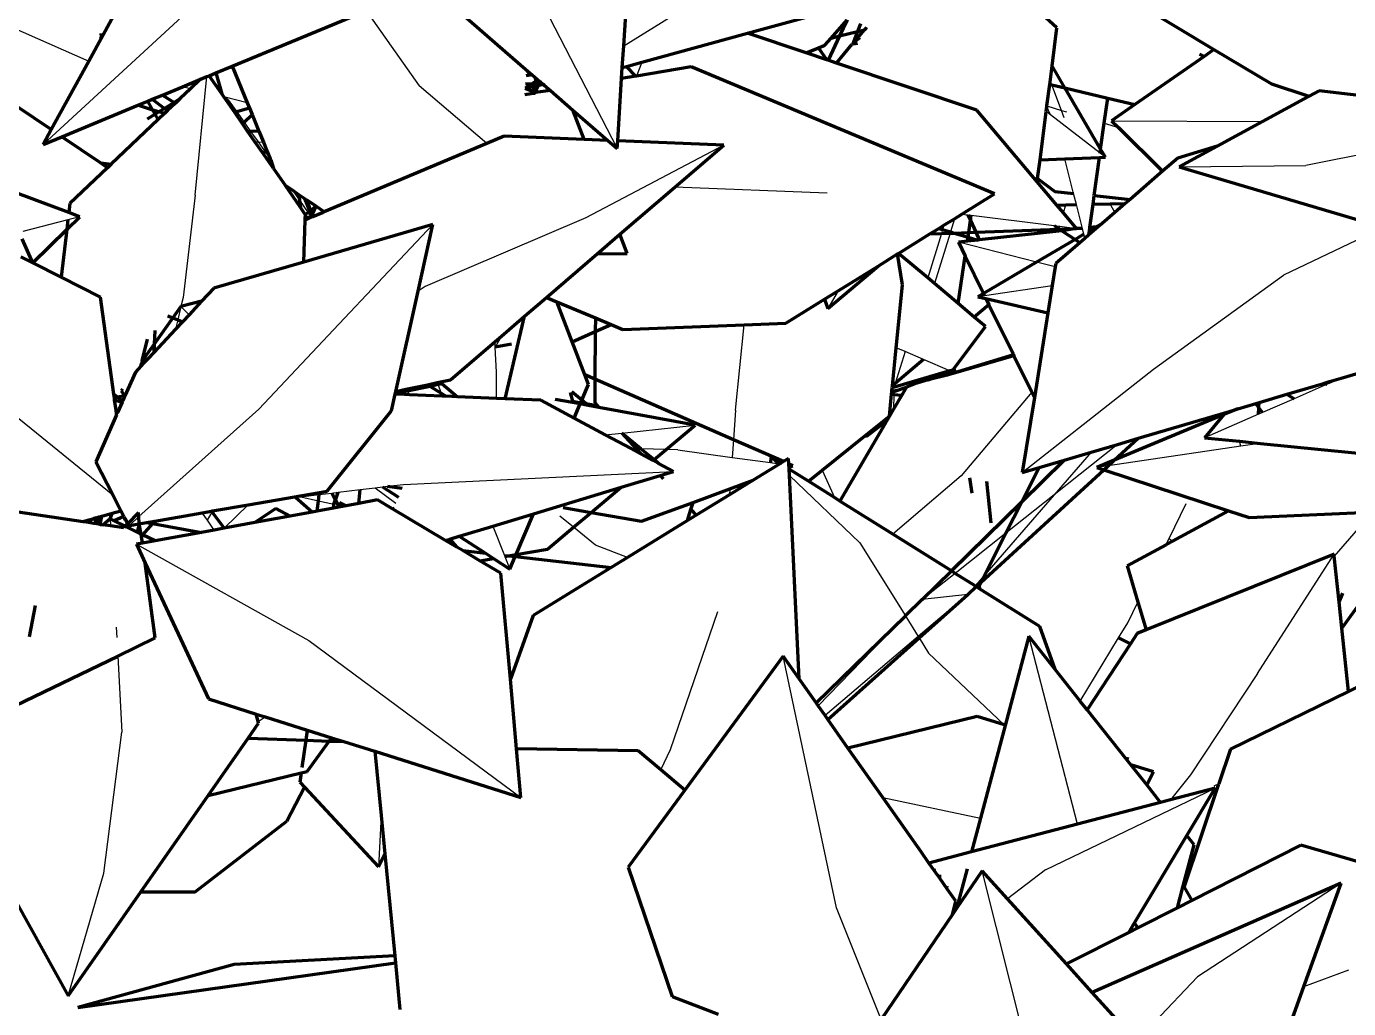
# Model space of a CAD drawing. Header units: millimetres. Extents: x 4307 to 31003, y 2809 to 20009.
# Drawn here: x 7390.6 to 7468.9, y 8076.5 to 8134.5 of the extents above; entities that cross this region are included whole.
import ezdxf

# ---------------------------------------------------------------- set-up
doc = ezdxf.new("R2010")
doc.units = ezdxf.units.MM
doc.layers.add('ProfileEdges', color=7, linetype='Continuous')

msp = doc.modelspace()

# ---------------------------------------------------------------- linework, layer by layer
for p, q in [((7425.97, 8133.391), (7437.65, 8140.631)), ((7419.992, 8138.141), (7425.586, 8127.311)), ((7401.812, 8136.934), (7391.618, 8127.552)), ((7409.497, 8137.221), (7413.869, 8131.014)), ((7388.805, 8134.911), (7394.319, 8132.479)), ((7394.974, 8133.841), (7395.114, 8134.032)), ((7439.537, 8133.509), (7439.983, 8133.844)), ((7427.051, 8132.418), (7426.73, 8131.601)), ((7400.618, 8124.55), (7401.313, 8131.564)), ((7420.711, 8131.253), (7420.691, 8131.557)), ((7400.346, 8130.849), (7399.869, 8130.967)), ((7417.878, 8127.618), (7413.869, 8131.014)), ((7420.722, 8131.103), (7420.711, 8131.253)), ((7420.748, 8130.705), (7420.728, 8131.008)), ((7420.959, 8131.083), (7421.05, 8131.246)), ((7451.873, 8129.571), (7451.299, 8131.079)), ((7403.702, 8130.021), (7402.321, 8130.362)), ((7402.567, 8130.201), (7402.321, 8130.362)), ((7402.567, 8130.201), (7403.082, 8129.474)), ((7451.215, 8129.308), (7451.007, 8129.783)), ((7451.013, 8129.829), (7451.873, 8129.571)), ((7403.082, 8129.474), (7403.512, 8128.868)), ((7451.215, 8129.308), (7450.97, 8129.498)), ((7454.157, 8127.034), (7451.215, 8129.308)), ((7452.039, 8129.134), (7451.873, 8129.571)), ((7451.873, 8129.571), (7452.176, 8129.48)), ((7403.512, 8128.868), (7403.9, 8128.319)), ((7403.9, 8128.319), (7404.337, 8127.703)), ((7454.402, 8128.813), (7455.238, 8128.562)), ((7454.839, 8128.958), (7463.764, 8128.911)), ((7479.596, 8128.967), (7466.323, 8126.302)), ((7404.155, 8127.713), (7404.337, 8127.703)), ((7404.337, 8127.703), (7404.66, 8127.684)), ((7404.337, 8127.703), (7404.755, 8127.113)), ((7431.888, 8127.505), (7423.738, 8123.217)), ((7404.755, 8127.113), (7405.058, 8126.712)), ((7452.585, 8124.661), (7452.071, 8126.703)), ((7454.468, 8126.794), (7454.157, 8127.034)), ((7458.832, 8126.237), (7466.323, 8126.302)), ((7400.618, 8124.55), (7399.905, 8118.507)), ((7406.347, 8124.865), (7406.78, 8124.254)), ((7438.011, 8124.668), (7428.99, 8125.02)), ((7452.752, 8123.998), (7452.585, 8124.661)), ((7406.78, 8124.254), (7407.306, 8123.512)), ((7452.001, 8123.502), (7452.137, 8123.983)), ((7453.107, 8122.587), (7452.752, 8123.998)), ((7455.034, 8123.535), (7454.744, 8124.044)), ((7393.088, 8123.101), (7390.419, 8122.417)), ((7393.786, 8123.28), (7393.088, 8123.101)), ((7407.306, 8123.512), (7407.482, 8123.263)), ((7408.799, 8116.597), (7414.675, 8122.819)), ((7423.738, 8123.217), (7414.231, 8119.153)), ((7444.921, 8122.778), (7444.842, 8122.521)), ((7445.545, 8123.164), (7445.302, 8122.384)), ((7445.986, 8123.438), (7446.336, 8123.394)), ((7446.336, 8123.394), (7446.535, 8123.369)), ((7446.535, 8123.369), (7451.445, 8122.756)), ((7451.445, 8122.756), (7451.779, 8122.714)), ((7444.77, 8122.289), (7443.961, 8119.662)), ((7445.278, 8122.308), (7444.352, 8119.334)), ((7444.842, 8122.521), (7444.77, 8122.289)), ((7445.302, 8122.384), (7445.278, 8122.308)), ((7451.698, 8122.43), (7451.733, 8122.551)), ((7451.733, 8122.551), (7451.779, 8122.714)), ((7451.779, 8122.714), (7452.77, 8122.59)), ((7453.194, 8122.242), (7453.107, 8122.587)), ((7453.255, 8121.998), (7453.194, 8122.242)), ((7470.934, 8122.646), (7465.008, 8119.83)), ((7450.403, 8120.6), (7445.776, 8121.769)), ((7451.508, 8120.321), (7450.403, 8120.6)), ((7457.325, 8114.261), (7465.008, 8119.83)), ((7414.231, 8119.153), (7413.804, 8118.881)), ((7438.658, 8118.897), (7438.045, 8117.859)), ((7447.321, 8118.615), (7451.331, 8119.218)), ((7399.905, 8118.507), (7399.773, 8117.973)), ((7446.927, 8118.555), (7447.321, 8118.615)), ((7399.773, 8117.973), (7399.585, 8117.179)), ((7400.255, 8117.49), (7399.773, 8117.973)), ((7399.585, 8117.179), (7399.452, 8116.631)), ((7408.799, 8116.597), (7404.385, 8111.895)), ((7432.594, 8111.836), (7433.107, 8116.891)), ((7418.375, 8115.575), (7418.368, 8115.909)), ((7418.733, 8116.222), (7418.375, 8115.575)), ((7418.454, 8114.097), (7418.375, 8115.575)), ((7442.62, 8115.313), (7442.039, 8113.427)), ((7442.62, 8115.313), (7442.096, 8115.54)), ((7443.718, 8114.837), (7442.62, 8115.313)), ((7449.006, 8115.175), (7445.456, 8114.088)), ((7397.586, 8114.636), (7397.448, 8114.605)), ((7445.259, 8114.169), (7443.718, 8114.837)), ((7445.376, 8114.118), (7445.259, 8114.169)), ((7449.554, 8108.155), (7457.325, 8114.261)), ((7387.255, 8113.726), (7395.743, 8106.844)), ((7414.984, 8113.354), (7414.938, 8113.474)), ((7418.446, 8112.544), (7418.454, 8114.097)), ((7445.257, 8114.028), (7443.988, 8113.639)), ((7443.988, 8113.639), (7443.992, 8113.584)), ((7445.456, 8114.088), (7445.257, 8114.028)), ((7467.593, 8113.373), (7465.631, 8112.52)), ((7467.8, 8113.463), (7467.593, 8113.373)), ((7468.423, 8113.734), (7467.8, 8113.463)), ((7413.077, 8113.08), (7413.156, 8112.962)), ((7413.156, 8112.962), (7413.293, 8112.758)), ((7415.181, 8112.833), (7414.984, 8113.354)), ((7415.24, 8112.677), (7415.181, 8112.833)), ((7441.958, 8113.018), (7441.841, 8112.982)), ((7441.952, 8112.774), (7441.932, 8111.895)), ((7441.956, 8112.947), (7441.952, 8112.774)), ((7441.958, 8113.018), (7441.956, 8112.947)), ((7442.699, 8113.207), (7441.958, 8113.018)), ((7450.112, 8112.917), (7445.938, 8107.955)), ((7404.385, 8111.895), (7397.288, 8105.566)), ((7432.594, 8111.836), (7432.466, 8110.093)), ((7465.631, 8112.52), (7463.763, 8111.707)), ((7463.537, 8111.609), (7460.336, 8110.217)), ((7463.763, 8111.707), (7463.537, 8111.609)), ((7424.877, 8110.39), (7425.851, 8110.494)), ((7425.851, 8110.494), (7430.19, 8110.955)), ((7426.706, 8109.563), (7426.407, 8109.571)), ((7426.993, 8109.555), (7426.706, 8109.563)), ((7428.475, 8109.516), (7426.993, 8109.555)), ((7429.176, 8109.497), (7428.475, 8109.516)), ((7429.176, 8109.497), (7432.389, 8109.056)), ((7432.466, 8110.093), (7432.389, 8109.056)), ((7455.184, 8109.819), (7451.444, 8106.848)), ((7462.488, 8109.712), (7454.636, 8108.554)), ((7462.488, 8109.712), (7462.399, 8110.009)), ((7463.452, 8109.854), (7462.488, 8109.712)), ((7463.65, 8109.883), (7463.452, 8109.854)), ((7432.389, 8109.056), (7434.652, 8108.745)), ((7434.652, 8108.745), (7435.04, 8108.691)), ((7435.04, 8108.691), (7434.669, 8109.046)), ((7435.04, 8108.691), (7435.201, 8108.669)), ((7453.619, 8109.357), (7451.444, 8106.848)), ((7412.945, 8107.457), (7428.917, 8108.225)), ((7435.75, 8108.594), (7435.971, 8108.563)), ((7439.951, 8104.002), (7435.779, 8107.985)), ((7437.716, 8108.305), (7438.446, 8106.675)), ((7445.938, 8107.955), (7441.896, 8104.509)), ((7454.636, 8108.554), (7453.971, 8108.456)), ((7409.079, 8106.988), (7410.381, 8107.146)), ((7410.381, 8107.146), (7411.262, 8107.253)), ((7411.262, 8107.253), (7411.703, 8107.307)), ((7411.262, 8107.253), (7412.494, 8106.35)), ((7411.703, 8107.307), (7411.998, 8107.343)), ((7411.998, 8107.343), (7412.945, 8107.457)), ((7432.252, 8107.196), (7432.226, 8106.839)), ((7405.47, 8106.55), (7406.561, 8106.683)), ((7406.561, 8106.683), (7406.876, 8106.721)), ((7406.876, 8106.721), (7407.952, 8106.851)), ((7406.876, 8106.721), (7407.911, 8106.485)), ((7407.911, 8106.485), (7408.822, 8106.278)), ((7407.952, 8106.851), (7408.704, 8106.943)), ((7408.704, 8106.943), (7409.079, 8106.988)), ((7409.207, 8106.13), (7409.16, 8106.393)), ((7451.444, 8106.848), (7447.339, 8102.114)), ((7451.444, 8106.848), (7448.589, 8104.581)), ((7458.243, 8104.267), (7459.253, 8106.333)), ((7395.044, 8105.566), (7394.828, 8105.351)), ((7397.288, 8105.566), (7396.736, 8105.029)), ((7401.337, 8105.34), (7401.032, 8105.777)), ((7401.337, 8105.34), (7401.613, 8105.819)), ((7401.613, 8105.819), (7401.65, 8105.885)), ((7402.331, 8104.867), (7403.747, 8106.25)), ((7412.251, 8106.038), (7412.397, 8106.111)), ((7422.999, 8104.922), (7422.19, 8105.583)), ((7394.708, 8105.371), (7394.625, 8105.148)), ((7394.782, 8105.305), (7394.625, 8105.148)), ((7394.75, 8105.484), (7394.708, 8105.371)), ((7395.592, 8105.415), (7395.615, 8105.001)), ((7396.373, 8105.446), (7396.452, 8105.456)), ((7401.743, 8104.759), (7401.337, 8105.34)), ((7418.235, 8104.994), (7418.922, 8103.26)), ((7424.293, 8103.864), (7422.999, 8104.922)), ((7469.428, 8104.857), (7468.014, 8103.217)), ((7439.951, 8104.002), (7442.639, 8099.677)), ((7448.589, 8104.581), (7445.584, 8102.194)), ((7458.058, 8103.89), (7458.115, 8104.006)), ((7458.115, 8104.006), (7458.243, 8104.267)), ((7458.243, 8104.267), (7458.443, 8104.099)), ((7397.137, 8103.914), (7407.345, 8098.237)), ((7418.922, 8103.26), (7418.945, 8103.201)), ((7418.945, 8103.201), (7419.241, 8102.454)), ((7426.2, 8103.131), (7424.293, 8103.864)), ((7463.471, 8096.284), (7468.001, 8103.335)), ((7445.584, 8102.194), (7443.635, 8100.646)), ((7447.339, 8102.114), (7446.765, 8101.453)), ((7446.331, 8100.952), (7443.395, 8098.46)), ((7446.331, 8100.952), (7443.635, 8100.646)), ((7446.765, 8101.453), (7446.331, 8100.952)), ((7455.801, 8099.274), (7456.398, 8100.496)), ((7428.734, 8091.782), (7431.54, 8099.936)), ((7442.639, 8099.677), (7437.474, 8094.369)), ((7442.656, 8099.649), (7443.395, 8098.46)), ((7395.941, 8099.007), (7395.974, 8098.402)), ((7455.254, 8098.377), (7455.801, 8099.274)), ((7407.345, 8098.237), (7419.892, 8088.953)), ((7443.395, 8098.46), (7437.886, 8093.784)), ((7443.395, 8098.46), (7443.444, 8098.381)), ((7443.444, 8098.381), (7444.001, 8097.485)), ((7452.824, 8087.368), (7449.941, 8098.481)), ((7452.98, 8094.65), (7455.254, 8098.377)), ((7396.034, 8097.309), (7396.279, 8092.806)), ((7438.571, 8082.423), (7435.412, 8097.295)), ((7448.472, 8093.233), (7444.001, 8097.485)), ((7463.471, 8096.284), (7459.512, 8090.29)), ((7404.346, 8093.445), (7404.75, 8093.719)), ((7395.219, 8084.48), (7396.279, 8092.806)), ((7428.166, 8090.575), (7428.734, 8091.782)), ((7459.512, 8090.29), (7458.327, 8088.81)), ((7450.932, 8084.674), (7460.967, 8089.502)), ((7461.183, 8089.754), (7460.89, 8089.607)), ((7441.3, 8088.941), (7447.085, 8087.733)), ((7411.612, 8087.876), (7411.467, 8084.846)), ((7393.095, 8077.212), (7395.219, 8084.48)), ((7450.018, 8073.352), (7447.174, 8084.607)), ((7450.932, 8084.674), (7448.677, 8082.948)), ((7444.538, 8084.347), (7444.64, 8084.396)), ((7445.133, 8083.504), (7445.169, 8083.712)), ((7468.425, 8083.89), (7459.926, 8078.337)), ((7441.2, 8075.83), (7438.571, 8082.423)), ((7457.371, 8075.666), (7459.926, 8078.337)), ((7466.216, 8077.768), (7468.867, 8078.758))]:
    msp.add_line(p, q)
at = {"layer": 'ProfileEdges', "lineweight": 211}
for p, q in [((7425.97, 8133.391), (7426.419, 8140.483)), ((7451.607, 8134.455), (7448.205, 8137.543)), ((7414.651, 8136.795), (7420.325, 8131.875)), ((7395.174, 8134.04), (7395.929, 8135.417)), ((7433.299, 8134.128), (7439.145, 8135.727)), ((7456.719, 8135.673), (7460.896, 8133.171)), ((7402.814, 8132.186), (7409.857, 8135.1)), ((7438.237, 8133.841), (7439.195, 8134.92)), ((7439.195, 8134.92), (7438.744, 8133.969)), ((7439.989, 8134.684), (7439.799, 8134.236)), ((7440.313, 8134.425), (7440.353, 8134.495)), ((7395.174, 8134.04), (7394.319, 8132.479)), ((7395.114, 8134.032), (7394.966, 8134.011)), ((7395.174, 8134.04), (7395.114, 8134.032)), ((7427.051, 8132.418), (7433.299, 8134.128)), ((7436.762, 8132.965), (7433.299, 8134.128)), ((7437.874, 8133.421), (7438.237, 8133.841)), ((7438.744, 8133.969), (7438.06, 8132.53)), ((7438.237, 8133.841), (7438.744, 8133.969)), ((7438.744, 8133.969), (7439.799, 8134.236)), ((7439.537, 8133.509), (7440.211, 8134.34)), ((7439.799, 8134.236), (7439.537, 8133.509)), ((7439.799, 8134.236), (7440.211, 8134.34)), ((7440.211, 8134.34), (7440.313, 8134.425)), ((7451.318, 8132.201), (7451.607, 8134.455)), ((7425.889, 8132.1), (7425.97, 8133.391)), ((7436.762, 8132.965), (7437.487, 8133.262)), ((7437.986, 8132.555), (7436.762, 8132.965)), ((7437.487, 8133.262), (7437.874, 8133.421)), ((7437.986, 8132.555), (7437.487, 8133.262)), ((7438.564, 8132.361), (7439.467, 8133.457)), ((7439.467, 8133.457), (7439.499, 8133.465)), ((7439.537, 8133.509), (7439.499, 8133.465)), ((7439.537, 8133.509), (7439.812, 8133.541)), ((7460.896, 8133.171), (7460.308, 8132.762)), ((7460.896, 8133.171), (7464.295, 8131.136)), ((7394.319, 8132.479), (7392.099, 8128.429)), ((7401.835, 8131.78), (7402.814, 8132.186)), ((7402.814, 8132.186), (7403.702, 8130.021)), ((7425.889, 8132.1), (7426.134, 8132.167)), ((7426.134, 8132.167), (7427.051, 8132.418)), ((7426.68, 8131.593), (7426.134, 8132.167)), ((7429.957, 8132.148), (7426.73, 8131.601)), ((7447.904, 8124.626), (7429.957, 8132.148)), ((7438.06, 8132.53), (7437.986, 8132.555)), ((7438.564, 8132.361), (7438.06, 8132.53)), ((7446.872, 8129.573), (7438.564, 8132.361)), ((7451.177, 8131.108), (7451.318, 8132.201)), ((7452.08, 8130.892), (7451.318, 8132.201)), ((7460.308, 8132.762), (7456.203, 8129.907)), ((7460.308, 8132.762), (7460.043, 8132.901)), ((7399.869, 8130.967), (7400.935, 8131.408)), ((7400.935, 8131.408), (7400.346, 8130.849)), ((7400.935, 8131.408), (7401.313, 8131.564)), ((7401.313, 8131.564), (7401.45, 8131.621)), ((7401.45, 8131.621), (7401.835, 8131.78)), ((7402.199, 8130.539), (7401.45, 8131.621)), ((7401.835, 8131.78), (7402.199, 8130.539)), ((7420.558, 8131.672), (7420.21, 8131.617)), ((7420.325, 8131.875), (7420.224, 8131.788)), ((7420.325, 8131.875), (7420.558, 8131.672)), ((7420.558, 8131.672), (7420.691, 8131.557)), ((7420.691, 8131.557), (7420.899, 8131.376)), ((7420.899, 8131.376), (7420.711, 8131.253)), ((7420.899, 8131.376), (7420.722, 8131.103)), ((7420.899, 8131.376), (7421.013, 8131.277)), ((7425.615, 8127.768), (7425.848, 8131.452)), ((7425.848, 8131.452), (7425.889, 8132.1)), ((7426.68, 8131.593), (7425.848, 8131.452)), ((7426.73, 8131.601), (7426.68, 8131.593)), ((7398.677, 8130.473), (7399.869, 8130.967)), ((7400.346, 8130.849), (7399.727, 8130.262)), ((7420.508, 8131.12), (7420.148, 8130.885)), ((7420.148, 8130.885), (7420.728, 8131.008)), ((7420.148, 8130.885), (7420.579, 8130.703)), ((7420.508, 8131.12), (7420.17, 8131.148)), ((7420.579, 8130.703), (7420.504, 8130.545)), ((7420.675, 8130.574), (7420.504, 8130.545)), ((7420.711, 8131.253), (7420.508, 8131.12)), ((7420.722, 8131.103), (7420.508, 8131.12)), ((7420.728, 8131.008), (7420.579, 8130.703)), ((7420.579, 8130.703), (7420.753, 8130.63)), ((7420.675, 8130.574), (7420.753, 8130.63)), ((7420.728, 8131.008), (7420.722, 8131.103)), ((7420.959, 8131.083), (7420.722, 8131.103)), ((7420.728, 8131.008), (7420.959, 8131.083)), ((7420.748, 8130.705), (7420.959, 8131.083)), ((7420.753, 8130.63), (7420.748, 8130.705)), ((7421.636, 8130.737), (7420.753, 8130.63)), ((7420.959, 8131.083), (7421.013, 8131.277)), ((7420.959, 8131.083), (7421.049, 8131.076)), ((7421.013, 8131.277), (7421.05, 8131.246)), ((7421.049, 8131.076), (7421.207, 8131.109)), ((7421.266, 8131.058), (7421.049, 8131.076)), ((7421.05, 8131.246), (7421.207, 8131.109)), ((7421.207, 8131.109), (7421.266, 8131.058)), ((7421.266, 8131.058), (7421.636, 8130.737)), ((7421.636, 8130.737), (7422.966, 8129.583)), ((7451.013, 8129.829), (7451.177, 8131.108)), ((7451.177, 8131.108), (7451.299, 8131.079)), ((7451.299, 8131.079), (7452.08, 8130.892)), ((7454.19, 8127.271), (7452.08, 8130.892)), ((7452.08, 8130.892), (7454.605, 8130.289)), ((7464.295, 8131.136), (7466.451, 8130.429)), ((7467.122, 8130.731), (7466.522, 8130.406)), ((7478.56, 8129.366), (7467.122, 8130.731)), ((7392.099, 8128.429), (7390.054, 8129.812)), ((7392.722, 8128.009), (7397.215, 8129.868)), ((7397.215, 8129.868), (7397.816, 8130.117)), ((7398.114, 8129.588), (7397.215, 8129.868)), ((7397.816, 8130.117), (7398.072, 8130.223)), ((7398.114, 8129.588), (7397.816, 8130.117)), ((7398.072, 8130.223), (7398.677, 8130.473)), ((7398.072, 8130.223), (7398.803, 8129.685)), ((7398.677, 8130.473), (7399.374, 8130.042)), ((7399.374, 8130.042), (7398.803, 8129.685)), ((7399.447, 8129.996), (7398.981, 8129.554)), ((7399.727, 8130.262), (7399.374, 8130.042)), ((7399.374, 8130.042), (7399.447, 8129.996)), ((7399.727, 8130.262), (7399.447, 8129.996)), ((7402.321, 8130.362), (7402.199, 8130.539)), ((7402.961, 8129.438), (7402.321, 8130.362)), ((7403.702, 8130.021), (7403.836, 8129.693)), ((7420.504, 8130.545), (7420.114, 8130.479)), ((7450.97, 8129.498), (7451.007, 8129.783)), ((7451.007, 8129.783), (7451.013, 8129.829)), ((7454.402, 8128.813), (7454.605, 8130.289)), ((7454.605, 8130.289), (7456.203, 8129.907)), ((7456.203, 8129.907), (7454.839, 8128.958)), ((7466.451, 8130.368), (7463.764, 8128.911)), ((7466.451, 8130.429), (7466.451, 8130.368)), ((7466.451, 8130.429), (7466.522, 8130.406)), ((7466.522, 8130.406), (7466.451, 8130.368)), ((7398.429, 8129.031), (7395.652, 8126.397)), ((7398.253, 8129.342), (7397.784, 8129.05)), ((7398.253, 8129.342), (7398.114, 8129.588)), ((7398.469, 8129.477), (7398.114, 8129.588)), ((7398.469, 8129.477), (7398.253, 8129.342)), ((7398.429, 8129.031), (7398.253, 8129.342)), ((7398.793, 8129.376), (7398.429, 8129.031)), ((7398.803, 8129.685), (7398.469, 8129.477)), ((7398.793, 8129.376), (7398.469, 8129.477)), ((7398.981, 8129.554), (7398.793, 8129.376)), ((7398.803, 8129.685), (7398.981, 8129.554)), ((7403.082, 8129.474), (7402.961, 8129.438)), ((7403.419, 8128.777), (7402.961, 8129.438)), ((7403.836, 8129.693), (7403.082, 8129.474)), ((7403.512, 8128.868), (7403.984, 8129.331)), ((7403.836, 8129.693), (7403.984, 8129.331)), ((7403.984, 8129.331), (7404.389, 8128.344)), ((7423.623, 8127.852), (7422.966, 8129.583)), ((7422.966, 8129.583), (7425.031, 8127.793)), ((7450.437, 8125.353), (7446.872, 8129.573)), ((7450.604, 8126.647), (7450.97, 8129.498)), ((7392.099, 8128.429), (7391.618, 8127.552)), ((7403.419, 8128.777), (7403.512, 8128.868)), ((7403.742, 8128.31), (7403.419, 8128.777)), ((7403.9, 8128.319), (7403.742, 8128.31)), ((7404.155, 8127.713), (7403.742, 8128.31)), ((7404.389, 8128.344), (7403.9, 8128.319)), ((7404.389, 8128.344), (7404.66, 8127.684)), ((7454.19, 8127.271), (7454.402, 8128.813)), ((7454.839, 8128.958), (7455.238, 8128.562)), ((7455.238, 8128.562), (7457.852, 8125.968)), ((7463.764, 8128.911), (7461.086, 8127.459)), ((7391.618, 8127.552), (7392.722, 8128.009)), ((7395.015, 8126.458), (7392.722, 8128.009)), ((7404.587, 8127.089), (7404.155, 8127.713)), ((7404.66, 8127.684), (7404.886, 8127.132)), ((7417.878, 8127.618), (7408.258, 8123.566)), ((7418.903, 8128.05), (7417.878, 8127.618)), ((7423.623, 8127.852), (7418.903, 8128.05)), ((7425.031, 8127.793), (7423.623, 8127.852)), ((7425.031, 8127.793), (7425.586, 8127.311)), ((7425.586, 8127.311), (7425.615, 8127.768)), ((7431.888, 8127.505), (7425.615, 8127.768)), ((7428.99, 8125.02), (7431.888, 8127.505)), ((7461.086, 8127.459), (7458.747, 8126.741)), ((7461.086, 8127.459), (7458.832, 8126.237)), ((7404.587, 8127.089), (7404.755, 8127.113)), ((7404.954, 8126.559), (7404.587, 8127.089)), ((7404.755, 8127.113), (7404.886, 8127.132)), ((7404.886, 8127.132), (7405.058, 8126.712)), ((7404.954, 8126.559), (7405.058, 8126.712)), ((7405.058, 8126.712), (7405.084, 8126.647)), ((7450.604, 8126.647), (7452.071, 8126.703)), ((7452.071, 8126.703), (7454.122, 8126.781)), ((7453.812, 8124.532), (7454.122, 8126.781)), ((7454.122, 8126.781), (7454.468, 8126.794)), ((7454.157, 8127.034), (7454.19, 8127.271)), ((7454.468, 8126.794), (7454.19, 8127.271)), ((7458.747, 8126.741), (7457.852, 8125.968)), ((7395.424, 8126.181), (7393.2, 8124.071)), ((7395.015, 8126.458), (7395.652, 8126.397)), ((7395.424, 8126.181), (7395.015, 8126.458)), ((7395.652, 8126.397), (7395.424, 8126.181)), ((7405.256, 8126.124), (7404.954, 8126.559)), ((7405.084, 8126.647), (7405.256, 8126.124)), ((7405.256, 8126.124), (7405.292, 8126.141)), ((7405.256, 8126.124), (7405.932, 8125.147)), ((7450.461, 8125.54), (7450.604, 8126.647)), ((7457.852, 8125.968), (7455.93, 8124.308)), ((7458.832, 8126.237), (7470.934, 8122.646)), ((7405.932, 8125.147), (7406.347, 8124.865)), ((7406.841, 8123.834), (7405.932, 8125.147)), ((7450.437, 8125.353), (7450.461, 8125.54)), ((7451.604, 8123.971), (7450.437, 8125.353)), ((7450.461, 8125.54), (7451.471, 8124.778)), ((7393.136, 8123.522), (7388.932, 8125.082)), ((7406.347, 8124.865), (7406.729, 8124.605)), ((7406.729, 8124.605), (7406.78, 8124.254)), ((7406.729, 8124.605), (7407.083, 8124.364)), ((7407.083, 8124.364), (7407.394, 8123.585)), ((7407.083, 8124.364), (7407.216, 8124.274)), ((7425.751, 8122.241), (7428.99, 8125.02)), ((7445.986, 8123.438), (7447.904, 8124.626)), ((7451.471, 8124.778), (7452.585, 8124.661)), ((7453.742, 8124.021), (7453.812, 8124.532)), ((7453.812, 8124.532), (7455.93, 8124.308)), ((7455.93, 8124.308), (7455.649, 8124.066)), ((7393.2, 8124.071), (7393.136, 8123.522)), ((7406.78, 8124.254), (7406.841, 8123.834)), ((7407.128, 8123.42), (7406.841, 8123.834)), ((7407.453, 8123.634), (7407.216, 8124.274)), ((7407.216, 8124.274), (7407.77, 8123.897)), ((7407.394, 8123.585), (7407.306, 8123.512)), ((7407.453, 8123.634), (7407.394, 8123.585)), ((7407.394, 8123.585), (7407.504, 8123.311)), ((7407.77, 8123.897), (7407.453, 8123.634)), ((7407.542, 8123.394), (7407.453, 8123.634)), ((7407.542, 8123.394), (7407.77, 8123.897)), ((7407.77, 8123.897), (7408.164, 8123.63)), ((7408.164, 8123.63), (7408.141, 8123.516)), ((7408.258, 8123.566), (7408.141, 8123.516)), ((7408.164, 8123.63), (7408.258, 8123.566)), ((7451.604, 8123.971), (7452.137, 8123.983)), ((7452.001, 8123.502), (7451.604, 8123.971)), ((7452.137, 8123.983), (7452.752, 8123.998)), ((7453.552, 8122.637), (7453.742, 8124.021)), ((7453.742, 8124.021), (7454.744, 8124.044)), ((7455.034, 8123.535), (7454.271, 8122.876)), ((7454.744, 8124.044), (7455.649, 8124.066)), ((7455.649, 8124.066), (7455.034, 8123.535)), ((7393.021, 8122.526), (7393.786, 8123.28)), ((7393.088, 8123.101), (7393.021, 8122.526)), ((7393.786, 8123.28), (7393.136, 8123.522)), ((7407.05, 8120.602), (7407.119, 8123.086)), ((7414.675, 8122.819), (7407.05, 8120.602)), ((7407.119, 8123.086), (7407.124, 8123.274)), ((7407.482, 8123.263), (7407.119, 8123.086)), ((7407.128, 8123.42), (7407.124, 8123.274)), ((7407.124, 8123.274), (7407.482, 8123.263)), ((7407.306, 8123.512), (7407.128, 8123.42)), ((7407.482, 8123.263), (7407.504, 8123.311)), ((7407.525, 8123.257), (7407.482, 8123.263)), ((7407.504, 8123.311), (7407.542, 8123.394)), ((7407.504, 8123.311), (7407.525, 8123.257)), ((7407.583, 8123.282), (7407.525, 8123.257)), ((7407.583, 8123.282), (7407.542, 8123.394)), ((7408.141, 8123.516), (7407.583, 8123.282)), ((7413.804, 8118.881), (7414.675, 8122.819)), ((7444.616, 8122.589), (7444.921, 8122.778)), ((7444.921, 8122.778), (7445.545, 8123.164)), ((7445.545, 8123.164), (7445.986, 8123.438)), ((7446.336, 8123.394), (7446.489, 8123.055)), ((7446.385, 8122.35), (7446.489, 8123.055)), ((7446.489, 8123.055), (7446.535, 8123.369)), ((7446.489, 8123.055), (7446.8, 8122.365)), ((7451.445, 8122.756), (7451.733, 8122.551)), ((7452.77, 8122.59), (7452.001, 8123.502)), ((7454.271, 8122.876), (7453.938, 8122.68)), ((7454.271, 8122.876), (7454.06, 8122.694)), ((7391.02, 8120.552), (7390.384, 8121.966)), ((7391.02, 8120.552), (7393.021, 8122.526)), ((7393.021, 8122.526), (7392.693, 8119.701)), ((7424.398, 8121.081), (7425.751, 8122.241)), ((7426.179, 8121.112), (7425.751, 8122.241)), ((7442.231, 8121.111), (7444.091, 8122.263)), ((7444.091, 8122.263), (7444.616, 8122.589)), ((7444.091, 8122.263), (7444.77, 8122.289)), ((7444.616, 8122.589), (7444.842, 8122.521)), ((7444.77, 8122.289), (7445.278, 8122.308)), ((7444.842, 8122.521), (7445.302, 8122.384)), ((7445.278, 8122.308), (7445.526, 8122.317)), ((7445.302, 8122.384), (7445.526, 8122.317)), ((7445.526, 8122.317), (7446.385, 8122.35)), ((7445.526, 8122.317), (7446.345, 8122.073)), ((7446.309, 8121.828), (7446.345, 8122.073)), ((7446.345, 8122.073), (7446.385, 8122.35)), ((7446.345, 8122.073), (7446.933, 8121.898)), ((7446.385, 8122.35), (7446.8, 8122.365)), ((7446.8, 8122.365), (7451.733, 8122.551)), ((7446.8, 8122.365), (7447.008, 8121.906)), ((7451.698, 8122.43), (7447.008, 8121.906)), ((7451.901, 8122.453), (7451.698, 8122.43)), ((7451.733, 8122.551), (7452.77, 8122.59)), ((7451.733, 8122.551), (7451.901, 8122.453)), ((7452.77, 8122.59), (7451.901, 8122.453)), ((7451.901, 8122.453), (7452.676, 8121.937)), ((7453.194, 8122.242), (7452.676, 8121.937)), ((7453.107, 8122.587), (7452.77, 8122.59)), ((7453.255, 8121.998), (7452.963, 8121.747)), ((7453.492, 8122.203), (7453.255, 8121.998)), ((7454.06, 8122.694), (7453.492, 8122.203)), ((7453.492, 8122.203), (7453.524, 8122.436)), ((7453.938, 8122.68), (7453.524, 8122.436)), ((7453.524, 8122.436), (7453.552, 8122.637)), ((7453.938, 8122.68), (7453.552, 8122.637)), ((7454.06, 8122.694), (7453.938, 8122.68)), ((7446.309, 8121.828), (7445.776, 8121.769)), ((7445.776, 8121.769), (7446.179, 8120.946)), ((7446.933, 8121.898), (7446.309, 8121.828)), ((7447.008, 8121.906), (7446.933, 8121.898)), ((7452.676, 8121.937), (7450.403, 8120.6)), ((7452.963, 8121.747), (7451.54, 8120.517)), ((7452.676, 8121.937), (7452.963, 8121.747)), ((7391.02, 8120.552), (7390.304, 8120.917)), ((7391.02, 8120.552), (7392.693, 8119.701)), ((7407.05, 8120.602), (7401.713, 8119.05)), ((7421.4, 8118.51), (7424.398, 8121.081)), ((7424.398, 8121.081), (7426.179, 8121.112)), ((7441.023, 8120.363), (7442.18, 8121.079)), ((7442.18, 8121.079), (7442.231, 8121.111)), ((7442.465, 8119.257), (7442.18, 8121.079)), ((7443.961, 8119.662), (7442.231, 8121.111)), ((7445.769, 8118.147), (7446.179, 8120.946)), ((7446.179, 8120.946), (7447.256, 8118.749)), ((7450.403, 8120.6), (7447.256, 8118.749)), ((7451.54, 8120.517), (7451.508, 8120.321)), ((7395.013, 8118.521), (7392.693, 8119.701)), ((7438.045, 8117.859), (7441.023, 8120.363)), ((7438.658, 8118.897), (7441.023, 8120.363)), ((7444.352, 8119.334), (7443.961, 8119.662)), ((7451.508, 8120.321), (7451.331, 8119.218)), ((7401.713, 8119.05), (7400.994, 8118.28)), ((7412.493, 8112.956), (7413.804, 8118.881)), ((7437.858, 8118.402), (7438.658, 8118.897)), ((7442.096, 8115.54), (7442.465, 8119.257)), ((7445.769, 8118.147), (7444.352, 8119.334)), ((7451.331, 8119.218), (7451.071, 8117.6)), ((7395.802, 8112.8), (7395.013, 8118.521)), ((7400.994, 8118.28), (7399.773, 8117.973)), ((7400.994, 8118.28), (7400.255, 8117.49)), ((7420.102, 8117.396), (7421.4, 8118.51)), ((7421.4, 8118.51), (7422.022, 8118.25)), ((7422.922, 8115.888), (7422.022, 8118.25)), ((7422.022, 8118.25), (7424.297, 8117.297)), ((7435.569, 8116.983), (7437.858, 8118.402)), ((7437.858, 8118.402), (7438.045, 8117.859)), ((7446.716, 8117.353), (7445.769, 8118.147)), ((7447.583, 8118.081), (7446.716, 8117.353)), ((7447.256, 8118.749), (7446.927, 8118.555)), ((7446.927, 8118.555), (7447.404, 8118.445)), ((7447.256, 8118.749), (7447.321, 8118.615)), ((7447.404, 8118.445), (7451.071, 8117.6)), ((7447.404, 8118.445), (7447.583, 8118.081)), ((7447.583, 8118.081), (7449.006, 8115.175)), ((7399.295, 8117.296), (7398.196, 8115.739)), ((7398.978, 8117.423), (7399.295, 8117.296)), ((7399.773, 8117.973), (7399.295, 8117.296)), ((7399.295, 8117.296), (7399.585, 8117.179)), ((7400.255, 8117.49), (7399.861, 8117.068)), ((7418.733, 8116.222), (7420.102, 8117.396)), ((7418.953, 8112.523), (7420.102, 8117.396)), ((7424.297, 8117.297), (7424.291, 8116.489)), ((7424.297, 8117.297), (7425.235, 8116.904)), ((7447.384, 8116.794), (7446.716, 8117.353)), ((7451.071, 8117.6), (7450.268, 8112.599)), ((7399.452, 8116.631), (7398.174, 8115.264)), ((7398.234, 8116.552), (7398.196, 8115.739)), ((7399.861, 8117.068), (7399.452, 8116.631)), ((7399.585, 8117.179), (7399.861, 8117.068)), ((7422.922, 8115.888), (7424.291, 8116.489)), ((7424.291, 8116.489), (7424.268, 8113.67)), ((7424.291, 8116.489), (7425.235, 8116.904)), ((7425.235, 8116.904), (7425.91, 8116.622)), ((7425.91, 8116.622), (7433.107, 8116.891)), ((7433.107, 8116.891), (7435.569, 8116.983)), ((7445.45, 8114.216), (7447.384, 8116.794)), ((7397.487, 8114.766), (7397.806, 8116.052)), ((7398.196, 8115.739), (7397.487, 8114.766)), ((7398.196, 8115.739), (7398.174, 8115.264)), ((7415.722, 8113.64), (7418.368, 8115.909)), ((7418.368, 8115.909), (7418.733, 8116.222)), ((7419.329, 8115.74), (7418.375, 8115.575)), ((7423.668, 8113.931), (7422.922, 8115.888)), ((7398.174, 8115.264), (7397.82, 8114.885)), ((7441.872, 8113.286), (7442.096, 8115.54)), ((7449.06, 8115.064), (7445.468, 8114.015)), ((7449.006, 8115.175), (7449.06, 8115.064)), ((7449.06, 8115.064), (7450.112, 8112.917)), ((7397.408, 8114.445), (7397.078, 8114.091)), ((7397.586, 8114.636), (7397.408, 8114.445)), ((7397.408, 8114.445), (7397.448, 8114.605)), ((7397.487, 8114.766), (7397.448, 8114.605)), ((7397.487, 8114.766), (7397.82, 8114.885)), ((7397.82, 8114.885), (7397.586, 8114.636)), ((7445.259, 8114.169), (7441.859, 8113.159)), ((7443.718, 8114.837), (7442.039, 8113.427)), ((7443.988, 8113.639), (7445.259, 8114.169)), ((7445.45, 8114.216), (7445.259, 8114.169)), ((7445.376, 8114.118), (7445.45, 8114.216)), ((7445.605, 8114.272), (7445.45, 8114.216)), ((7468.423, 8113.734), (7470.491, 8114.345)), ((7397.078, 8114.091), (7396.463, 8112.693)), ((7414.361, 8113.352), (7414.938, 8113.474)), ((7414.938, 8113.474), (7415.137, 8113.516)), ((7415.231, 8113.407), (7414.984, 8113.354)), ((7415.137, 8113.516), (7415.722, 8113.64)), ((7415.137, 8113.516), (7415.231, 8113.407)), ((7415.231, 8113.407), (7416.133, 8112.64)), ((7418.454, 8114.097), (7418.41, 8114.087)), ((7423.49, 8112.435), (7423.885, 8113.362)), ((7424.268, 8113.67), (7423.668, 8113.931)), ((7423.885, 8113.362), (7423.668, 8113.931)), ((7424.268, 8113.67), (7424.257, 8112.278)), ((7432.466, 8110.093), (7424.268, 8113.67)), ((7442.039, 8113.427), (7441.872, 8113.286)), ((7443.19, 8113.395), (7442.699, 8113.207)), ((7443.988, 8113.639), (7443.19, 8113.395)), ((7445.099, 8113.907), (7443.988, 8113.639)), ((7445.099, 8113.907), (7445.257, 8114.028)), ((7445.468, 8114.015), (7445.099, 8113.907)), ((7445.257, 8114.028), (7445.376, 8114.118)), ((7445.468, 8114.015), (7445.456, 8114.088)), ((7465.214, 8112.785), (7467.372, 8113.423)), ((7467.372, 8113.423), (7467.738, 8113.531)), ((7467.372, 8113.423), (7467.593, 8113.373)), ((7467.738, 8113.531), (7468.423, 8113.734)), ((7467.8, 8113.463), (7467.738, 8113.531)), ((7395.802, 8112.8), (7396.05, 8112.606)), ((7395.835, 8112.561), (7395.802, 8112.8)), ((7396.05, 8112.606), (7395.835, 8112.561)), ((7396.463, 8112.693), (7396.05, 8112.606)), ((7396.05, 8112.606), (7396.329, 8112.389)), ((7396.324, 8113.089), (7396.248, 8112.982)), ((7396.248, 8112.982), (7396.463, 8112.693)), ((7396.463, 8112.693), (7396.329, 8112.389)), ((7412.239, 8111.808), (7412.457, 8112.792)), ((7412.457, 8112.792), (7412.493, 8112.956)), ((7412.707, 8112.782), (7412.457, 8112.792)), ((7412.493, 8112.956), (7413.077, 8113.08)), ((7412.8, 8112.886), (7412.707, 8112.782)), ((7413.293, 8112.758), (7412.707, 8112.782)), ((7413.156, 8112.962), (7412.8, 8112.886)), ((7413.077, 8113.08), (7414.361, 8113.352)), ((7414.516, 8113.254), (7413.156, 8112.962)), ((7415.24, 8112.677), (7413.293, 8112.758)), ((7414.516, 8113.254), (7414.361, 8113.352)), ((7414.984, 8113.354), (7414.516, 8113.254)), ((7415.181, 8112.833), (7414.516, 8113.254)), ((7415.44, 8112.669), (7415.181, 8112.833)), ((7415.44, 8112.669), (7415.24, 8112.677)), ((7416.133, 8112.64), (7415.44, 8112.669)), ((7418.446, 8112.544), (7416.133, 8112.64)), ((7422.809, 8112.885), (7422.932, 8112.369)), ((7423.49, 8112.435), (7422.895, 8112.923)), ((7441.694, 8111.499), (7441.822, 8112.784)), ((7441.822, 8112.784), (7441.833, 8112.903)), ((7441.822, 8112.784), (7441.952, 8112.774)), ((7441.833, 8112.903), (7441.841, 8112.982)), ((7441.833, 8112.903), (7441.956, 8112.947)), ((7441.841, 8112.982), (7441.859, 8113.159)), ((7441.859, 8113.159), (7441.872, 8113.286)), ((7442.424, 8112.737), (7441.932, 8111.895)), ((7441.952, 8112.774), (7442.424, 8112.737)), ((7441.956, 8112.947), (7442.699, 8113.207)), ((7442.699, 8113.207), (7442.424, 8112.737)), ((7450.268, 8112.599), (7449.554, 8108.155)), ((7450.112, 8112.917), (7450.268, 8112.599)), ((7463.57, 8112.299), (7465.214, 8112.785)), ((7465.214, 8112.785), (7465.631, 8112.52)), ((7395.85, 8112.452), (7395.835, 8112.561)), ((7395.85, 8112.452), (7396.296, 8112.313)), ((7395.935, 8111.836), (7395.85, 8112.452)), ((7395.935, 8111.836), (7396.025, 8111.698)), ((7395.965, 8111.619), (7395.935, 8111.836)), ((7396.296, 8112.313), (7396.025, 8111.698)), ((7396.329, 8112.389), (7396.296, 8112.313)), ((7408.424, 8107.065), (7412.239, 8111.808)), ((7418.953, 8112.523), (7418.446, 8112.544)), ((7421.062, 8112.436), (7418.953, 8112.523)), ((7423.039, 8111.376), (7421.062, 8112.436)), ((7423.394, 8112.21), (7421.908, 8112.485)), ((7422.932, 8112.369), (7423.426, 8112.285)), ((7423.039, 8111.376), (7423.394, 8112.21)), ((7423.394, 8112.21), (7423.426, 8112.285)), ((7423.87, 8112.122), (7423.394, 8112.21)), ((7423.426, 8112.285), (7423.49, 8112.435)), ((7423.426, 8112.285), (7423.737, 8112.231)), ((7423.737, 8112.231), (7423.49, 8112.435)), ((7423.87, 8112.122), (7423.737, 8112.231)), ((7423.737, 8112.231), (7424.402, 8112.117)), ((7424.504, 8112.005), (7423.87, 8112.122)), ((7424.257, 8112.278), (7424.402, 8112.117)), ((7424.402, 8112.117), (7424.504, 8112.005)), ((7430.19, 8110.955), (7424.504, 8112.005)), ((7441.932, 8111.895), (7441.694, 8111.499)), ((7462.314, 8111.927), (7461.481, 8111.581)), ((7461.593, 8111.714), (7462.314, 8111.927)), ((7462.314, 8111.927), (7463.363, 8112.238)), ((7463.363, 8112.238), (7463.57, 8112.299)), ((7463.555, 8111.983), (7463.363, 8112.238)), ((7463.537, 8111.609), (7463.555, 8111.983)), ((7463.555, 8111.983), (7463.57, 8112.299)), ((7463.763, 8111.707), (7463.555, 8111.983)), ((7395.971, 8111.574), (7394.748, 8108.792)), ((7396.001, 8111.642), (7395.965, 8111.619)), ((7395.971, 8111.574), (7395.965, 8111.619)), ((7396.025, 8111.698), (7396.001, 8111.642)), ((7424.877, 8110.39), (7423.039, 8111.376)), ((7441.421, 8111.021), (7438.764, 8106.475)), ((7440.235, 8110.328), (7441.125, 8111.042)), ((7440.347, 8110.3), (7441.308, 8111.029)), ((7441.125, 8111.042), (7441.694, 8111.499)), ((7441.308, 8111.029), (7441.125, 8111.042)), ((7441.308, 8111.029), (7441.52, 8111.19)), ((7441.421, 8111.021), (7441.308, 8111.029)), ((7441.52, 8111.19), (7441.421, 8111.021)), ((7441.694, 8111.499), (7441.52, 8111.19)), ((7461.481, 8111.581), (7454.995, 8108.882)), ((7456.417, 8110.184), (7461.593, 8111.714)), ((7461.481, 8111.581), (7460.336, 8110.217)), ((7461.593, 8111.714), (7461.481, 8111.581)), ((7426.407, 8109.571), (7424.877, 8110.39)), ((7425.851, 8110.494), (7426.706, 8109.563)), ((7426.993, 8109.555), (7425.851, 8110.494)), ((7428.475, 8109.516), (7430.19, 8110.955)), ((7437.716, 8108.305), (7440.235, 8110.328)), ((7440.235, 8110.328), (7440.347, 8110.3)), ((7426.981, 8109.263), (7426.407, 8109.571)), ((7426.706, 8109.563), (7426.981, 8109.263)), ((7427.765, 8108.921), (7426.993, 8109.555)), ((7427.765, 8108.921), (7428.475, 8109.516)), ((7435.42, 8108.804), (7432.466, 8110.093)), ((7453.619, 8109.357), (7455.184, 8109.819)), ((7454.995, 8108.882), (7456.417, 8110.184)), ((7455.184, 8109.819), (7456.417, 8110.184)), ((7460.336, 8110.217), (7462.399, 8110.009)), ((7462.399, 8110.009), (7463.454, 8109.903)), ((7463.452, 8109.854), (7463.454, 8109.903)), ((7463.454, 8109.903), (7463.65, 8109.883)), ((7463.65, 8109.883), (7474.37, 8108.803)), ((7394.748, 8108.792), (7395.743, 8106.844)), ((7427.708, 8108.873), (7426.981, 8109.263)), ((7427.708, 8108.873), (7427.765, 8108.921)), ((7428.038, 8108.696), (7427.708, 8108.873)), ((7428.038, 8108.696), (7427.765, 8108.921)), ((7428.917, 8108.225), (7428.038, 8108.696)), ((7435.201, 8108.669), (7433.63, 8107.702)), ((7434.669, 8109.046), (7434.652, 8108.745)), ((7435.235, 8108.69), (7434.669, 8109.046)), ((7435.235, 8108.69), (7435.201, 8108.669)), ((7435.42, 8108.804), (7435.235, 8108.69)), ((7435.731, 8108.995), (7435.42, 8108.804)), ((7435.747, 8108.661), (7435.731, 8108.995)), ((7449.529, 8106.435), (7452.024, 8108.885)), ((7450.551, 8108.449), (7452.024, 8108.885)), ((7452.024, 8108.885), (7453.619, 8109.357)), ((7454.995, 8108.882), (7453.971, 8108.456)), ((7454.636, 8108.554), (7454.995, 8108.882)), ((7425.819, 8107.288), (7428.133, 8107.988)), ((7428.133, 8107.988), (7428.917, 8108.225)), ((7428.133, 8107.988), (7428.309, 8107.793)), ((7435.971, 8108.563), (7435.747, 8108.661)), ((7435.75, 8108.594), (7435.747, 8108.661)), ((7435.756, 8108.484), (7435.75, 8108.594)), ((7435.756, 8108.484), (7435.971, 8108.563)), ((7435.762, 8108.36), (7435.756, 8108.484)), ((7435.779, 8107.985), (7435.762, 8108.36)), ((7436.897, 8107.648), (7435.762, 8108.36)), ((7436.353, 8095.96), (7435.779, 8107.985)), ((7436.897, 8107.648), (7437.716, 8108.305)), ((7447.112, 8101.667), (7454.382, 8108.321)), ((7450.551, 8108.449), (7449.529, 8106.435)), ((7449.554, 8108.155), (7450.551, 8108.449)), ((7453.971, 8108.456), (7454.382, 8108.321)), ((7454.382, 8108.321), (7454.636, 8108.554)), ((7454.382, 8108.321), (7461.756, 8105.897)), ((7410.295, 8106.329), (7410.381, 8107.146)), ((7411.703, 8107.307), (7412.638, 8106.705)), ((7411.998, 8107.343), (7412.854, 8107.233)), ((7420.631, 8105.719), (7425.819, 8107.288)), ((7424.046, 8105.8), (7425.819, 8107.288)), ((7430.073, 8106.394), (7432.252, 8107.196)), ((7433.63, 8107.702), (7432.226, 8106.839)), ((7432.252, 8107.196), (7433.63, 8107.702)), ((7438.446, 8106.675), (7436.897, 8107.648)), ((7446.584, 8106.937), (7446.441, 8107.845)), ((7447.715, 8105.157), (7447.446, 8107.626)), ((7393.991, 8105.243), (7382.353, 8106.98)), ((7395.743, 8106.844), (7396.226, 8105.897)), ((7403.747, 8106.25), (7405.47, 8106.55)), ((7405.47, 8106.55), (7408.424, 8107.065)), ((7407.537, 8105.823), (7406.561, 8106.683)), ((7407.844, 8105.879), (7407.911, 8106.485)), ((7407.911, 8106.485), (7407.952, 8106.851)), ((7408.704, 8106.943), (7408.913, 8106.53)), ((7408.822, 8106.278), (7408.913, 8106.53)), ((7408.913, 8106.53), (7409.079, 8106.988)), ((7408.913, 8106.53), (7409.123, 8106.114)), ((7409.16, 8106.393), (7409.123, 8106.114)), ((7409.549, 8106.192), (7409.16, 8106.393)), ((7410.295, 8106.329), (7409.549, 8106.192)), ((7411.414, 8106.535), (7410.295, 8106.329)), ((7412.251, 8106.038), (7411.414, 8106.535)), ((7427.026, 8105.274), (7430.073, 8106.394)), ((7429.948, 8105.978), (7430.073, 8106.394)), ((7432.226, 8106.839), (7430.262, 8105.631)), ((7438.764, 8106.475), (7438.446, 8106.675)), ((7441.896, 8104.509), (7438.764, 8106.475)), ((7445.357, 8102.337), (7449.529, 8106.435)), ((7449.529, 8106.435), (7448.589, 8104.581)), ((7394.75, 8105.484), (7394.946, 8105.538)), ((7394.946, 8105.538), (7394.828, 8105.351)), ((7394.946, 8105.538), (7395.044, 8105.566)), ((7394.986, 8105.095), (7395.099, 8105.581)), ((7395.044, 8105.566), (7395.099, 8105.581)), ((7395.099, 8105.581), (7395.715, 8105.754)), ((7395.592, 8105.415), (7395.715, 8105.754)), ((7395.715, 8105.754), (7396.226, 8105.897)), ((7396.401, 8105.555), (7395.822, 8105.302)), ((7396.226, 8105.897), (7396.401, 8105.555)), ((7396.401, 8105.555), (7396.425, 8105.508)), ((7397.258, 8105.791), (7396.621, 8105.124)), ((7397.288, 8105.566), (7397.258, 8105.791)), ((7397.306, 8105.129), (7397.288, 8105.566)), ((7398.223, 8105.288), (7401.032, 8105.777)), ((7401.032, 8105.777), (7401.573, 8105.872)), ((7401.573, 8105.872), (7401.65, 8105.885)), ((7401.573, 8105.872), (7401.613, 8105.819)), ((7401.613, 8105.819), (7402.331, 8104.867)), ((7401.65, 8105.885), (7403.747, 8106.25)), ((7405.384, 8106.024), (7404.153, 8105.202)), ((7406.23, 8105.583), (7404.153, 8105.202)), ((7406.23, 8105.583), (7405.384, 8106.024)), ((7407.537, 8105.823), (7406.23, 8105.583)), ((7407.844, 8105.879), (7407.537, 8105.823)), ((7408.795, 8106.054), (7407.844, 8105.879)), ((7408.795, 8106.054), (7408.822, 8106.278)), ((7409.123, 8106.114), (7408.795, 8106.054)), ((7409.207, 8106.13), (7409.123, 8106.114)), ((7409.549, 8106.192), (7409.207, 8106.13)), ((7415.436, 8104.147), (7412.251, 8106.038)), ((7418.235, 8104.994), (7420.631, 8105.719)), ((7419.608, 8103.316), (7420.631, 8105.719)), ((7422.38, 8106.095), (7424.046, 8105.8)), ((7422.999, 8104.922), (7424.046, 8105.8)), ((7424.046, 8105.8), (7427.026, 8105.274)), ((7429.75, 8105.315), (7429.948, 8105.978)), ((7430.262, 8105.631), (7429.75, 8105.315)), ((7429.948, 8105.978), (7430.262, 8105.631)), ((7461.756, 8105.897), (7458.443, 8104.099)), ((7461.756, 8105.897), (7462.977, 8105.496)), ((7462.977, 8105.496), (7470.091, 8105.811)), ((7393.991, 8105.243), (7394.021, 8105.279)), ((7394.179, 8105.215), (7393.991, 8105.243)), ((7394.021, 8105.279), (7394.623, 8105.448)), ((7394.623, 8105.448), (7394.179, 8105.215)), ((7394.625, 8105.148), (7394.179, 8105.215)), ((7394.75, 8105.484), (7394.623, 8105.448)), ((7394.623, 8105.448), (7394.708, 8105.371)), ((7394.694, 8105.138), (7394.625, 8105.148)), ((7394.782, 8105.305), (7394.694, 8105.138)), ((7394.986, 8105.095), (7394.694, 8105.138)), ((7394.708, 8105.371), (7394.782, 8105.305)), ((7394.828, 8105.351), (7394.782, 8105.305)), ((7394.782, 8105.305), (7394.986, 8105.095)), ((7394.986, 8105.095), (7395.165, 8105.068)), ((7395.592, 8105.415), (7395.165, 8105.068)), ((7395.615, 8105.001), (7395.165, 8105.068)), ((7395.822, 8105.302), (7395.592, 8105.415)), ((7396.393, 8104.884), (7395.615, 8105.001)), ((7396.484, 8104.979), (7395.822, 8105.302)), ((7396.425, 8105.508), (7396.373, 8105.446)), ((7396.373, 8105.446), (7396.465, 8105.43)), ((7396.484, 8104.979), (7396.393, 8104.884)), ((7396.425, 8105.508), (7396.452, 8105.456)), ((7396.452, 8105.456), (7396.465, 8105.43)), ((7396.465, 8105.43), (7396.621, 8105.124)), ((7396.621, 8105.124), (7396.484, 8104.979)), ((7396.677, 8104.885), (7396.484, 8104.979)), ((7396.621, 8105.124), (7396.675, 8105.019)), ((7396.736, 8105.029), (7396.675, 8105.019)), ((7396.736, 8105.029), (7396.677, 8104.885)), ((7397.193, 8104.633), (7396.677, 8104.885)), ((7396.736, 8105.029), (7397.306, 8105.129)), ((7397.306, 8105.129), (7397.193, 8104.633)), ((7397.306, 8105.129), (7397.733, 8105.203)), ((7397.429, 8104.518), (7397.306, 8105.129)), ((7398.089, 8105.14), (7397.499, 8104.484)), ((7397.733, 8105.203), (7398.223, 8105.288)), ((7397.733, 8105.203), (7398.089, 8105.14)), ((7398.223, 8105.288), (7398.089, 8105.14)), ((7398.089, 8105.14), (7400.991, 8104.621)), ((7401.743, 8104.759), (7400.991, 8104.621)), ((7402.331, 8104.867), (7401.743, 8104.759)), ((7404.153, 8105.202), (7402.331, 8104.867)), ((7416.235, 8104.389), (7418.235, 8104.994)), ((7421.467, 8103.637), (7422.999, 8104.922)), ((7429.75, 8105.315), (7426.2, 8103.131)), ((7397.501, 8103.981), (7397.137, 8103.914)), ((7397.429, 8104.518), (7397.193, 8104.633)), ((7397.501, 8103.981), (7397.429, 8104.518)), ((7397.499, 8104.484), (7397.429, 8104.518)), ((7398.248, 8104.118), (7397.499, 8104.484)), ((7398.248, 8104.118), (7397.501, 8103.981)), ((7400.991, 8104.621), (7398.248, 8104.118)), ((7415.436, 8104.147), (7415.692, 8104.225)), ((7416.102, 8103.752), (7415.436, 8104.147)), ((7415.692, 8104.225), (7416.235, 8104.389)), ((7415.692, 8104.225), (7416.102, 8103.752)), ((7416.235, 8104.389), (7417.789, 8103.389)), ((7445.357, 8102.337), (7441.896, 8104.509)), ((7448.589, 8104.581), (7447.339, 8102.114)), ((7458.115, 8104.006), (7458.152, 8103.941)), ((7458.443, 8104.099), (7458.152, 8103.941)), ((7397.137, 8103.914), (7397.66, 8102.791)), ((7416.457, 8103.541), (7416.102, 8103.752)), ((7416.457, 8103.541), (7417.789, 8103.389)), ((7417.462, 8102.945), (7416.457, 8103.541)), ((7417.789, 8103.389), (7418.264, 8103.083)), ((7418.922, 8103.26), (7419.141, 8103.235)), ((7418.945, 8103.201), (7419.141, 8103.235)), ((7419.141, 8103.235), (7419.608, 8103.316)), ((7419.141, 8103.235), (7419.554, 8103.188)), ((7419.241, 8102.454), (7419.554, 8103.188)), ((7419.554, 8103.188), (7419.608, 8103.316)), ((7419.554, 8103.188), (7425.238, 8102.539)), ((7419.608, 8103.316), (7421.467, 8103.637)), ((7458.058, 8103.89), (7455.757, 8102.641)), ((7468.001, 8103.335), (7456.889, 8098.854)), ((7458.152, 8103.941), (7458.058, 8103.89)), ((7468.014, 8103.217), (7468.001, 8103.335)), ((7468.297, 8100.499), (7468.014, 8103.217)), ((7398.252, 8098.382), (7397.66, 8102.791)), ((7397.66, 8102.791), (7401.399, 8094.773)), ((7417.462, 8102.945), (7418.264, 8103.083)), ((7418.704, 8102.207), (7417.462, 8102.945)), ((7418.264, 8103.083), (7419.241, 8102.454)), ((7425.238, 8102.539), (7420.62, 8099.698)), ((7426.2, 8103.131), (7425.238, 8102.539)), ((7455.757, 8102.641), (7456.398, 8100.496)), ((7419.265, 8095.946), (7418.704, 8102.207)), ((7443.635, 8100.646), (7445.357, 8102.337)), ((7445.584, 8102.194), (7445.357, 8102.337)), ((7446.765, 8101.453), (7445.584, 8102.194)), ((7446.832, 8101.411), (7447.112, 8101.667)), ((7447.112, 8101.667), (7447.008, 8101.461)), ((7447.339, 8102.114), (7447.112, 8101.667)), ((7470.854, 8102.29), (7468.457, 8098.965)), ((7443.444, 8098.381), (7446.331, 8100.952)), ((7446.331, 8100.952), (7446.832, 8101.411)), ((7446.832, 8101.411), (7446.765, 8101.453)), ((7447.03, 8101.287), (7446.832, 8101.411)), ((7447.008, 8101.461), (7447.03, 8101.287)), ((7450.595, 8099.049), (7447.03, 8101.287)), ((7468.297, 8100.499), (7468.524, 8101.031)), ((7391.156, 8100.303), (7390.788, 8098.448)), ((7443.635, 8100.646), (7442.639, 8099.677)), ((7456.398, 8100.496), (7456.889, 8098.854)), ((7468.457, 8098.965), (7468.297, 8100.499)), ((7420.62, 8099.698), (7419.265, 8095.946)), ((7437.354, 8094.539), (7442.639, 8099.677)), ((7451.496, 8096.522), (7450.595, 8099.049)), ((7456.359, 8098.64), (7455.953, 8098.023)), ((7456.889, 8098.854), (7456.359, 8098.64)), ((7468.848, 8095.221), (7468.457, 8098.965)), ((7396.034, 8097.309), (7398.252, 8098.382)), ((7438.04, 8093.566), (7443.444, 8098.381)), ((7449.941, 8098.481), (7448.541, 8093.212)), ((7451.496, 8096.522), (7449.941, 8098.481)), ((7455.953, 8098.023), (7453.393, 8094.131)), ((7455.254, 8098.377), (7455.953, 8098.023)), ((7389.981, 8094.383), (7396.034, 8097.309)), ((7435.412, 8097.295), (7429.587, 8089.377)), ((7436.353, 8095.96), (7435.412, 8097.295)), ((7472.458, 8096.986), (7468.848, 8095.221)), ((7452.98, 8094.65), (7451.496, 8096.522)), ((7419.634, 8091.827), (7419.265, 8095.946)), ((7437.354, 8094.539), (7436.353, 8095.96)), ((7401.399, 8094.773), (7404.235, 8093.881)), ((7453.393, 8094.131), (7452.98, 8094.65)), ((7468.848, 8095.221), (7461.873, 8091.813)), ((7404.346, 8093.445), (7404.235, 8093.881)), ((7404.235, 8093.881), (7404.75, 8093.719)), ((7437.474, 8094.369), (7437.354, 8094.539)), ((7437.886, 8093.784), (7437.474, 8094.369)), ((7455.745, 8091.166), (7453.393, 8094.131)), ((7403.745, 8092.445), (7404.372, 8093.342)), ((7404.372, 8093.342), (7404.346, 8093.445)), ((7404.75, 8093.719), (7407.242, 8092.934)), ((7438.04, 8093.566), (7437.886, 8093.784)), ((7439.236, 8091.87), (7438.04, 8093.566)), ((7446.887, 8093.731), (7439.236, 8091.87)), ((7448.472, 8093.233), (7446.887, 8093.731)), ((7448.541, 8093.212), (7447.085, 8087.733)), ((7448.541, 8093.212), (7448.472, 8093.233)), ((7401.377, 8089.059), (7403.745, 8092.445)), ((7403.745, 8092.445), (7407.156, 8092.329)), ((7407.156, 8092.329), (7406.927, 8090.719)), ((7407.242, 8092.934), (7407.156, 8092.329)), ((7407.156, 8092.329), (7408.539, 8092.282)), ((7407.235, 8090.485), (7408.539, 8092.282)), ((7407.242, 8092.934), (7408.684, 8092.481)), ((7408.539, 8092.282), (7408.684, 8092.481)), ((7408.539, 8092.282), (7409.411, 8092.252)), ((7408.684, 8092.481), (7409.411, 8092.252)), ((7409.411, 8092.252), (7411.241, 8091.676)), ((7411.241, 8091.676), (7419.892, 8088.953)), ((7411.241, 8091.676), (7411.612, 8087.876)), ((7426.832, 8091.7), (7419.634, 8091.827)), ((7419.892, 8088.953), (7419.634, 8091.827)), ((7428.166, 8090.575), (7426.832, 8091.7)), ((7441.3, 8088.941), (7439.236, 8091.87)), ((7461.873, 8091.813), (7461.183, 8089.754)), ((7455.77, 8091.325), (7455.745, 8091.166)), ((7455.971, 8090.881), (7455.745, 8091.166)), ((7457.324, 8090.456), (7455.971, 8090.881)), ((7456.915, 8089.69), (7455.971, 8090.881)), ((7401.377, 8089.059), (7406.881, 8090.399)), ((7406.881, 8090.399), (7406.802, 8089.849)), ((7406.881, 8090.399), (7407.235, 8090.485)), ((7429.587, 8089.377), (7428.166, 8090.575)), ((7456.915, 8089.69), (7457.324, 8090.456)), ((7406.037, 8087.556), (7407.083, 8089.548)), ((7406.802, 8089.849), (7407.083, 8089.548)), ((7407.083, 8089.548), (7411.467, 8084.846)), ((7429.587, 8089.377), (7426.234, 8084.819)), ((7457.736, 8088.655), (7456.915, 8089.69)), ((7460.967, 8089.502), (7458.327, 8088.81)), ((7459.137, 8083.652), (7461.183, 8089.754)), ((7459.288, 8086.7), (7460.967, 8089.502)), ((7397.404, 8083.376), (7401.377, 8089.059)), ((7443.567, 8085.725), (7441.3, 8088.941)), ((7457.736, 8088.655), (7452.824, 8087.368)), ((7458.327, 8088.81), (7457.736, 8088.655)), ((7400.609, 8083.361), (7406.037, 8087.556)), ((7411.612, 8087.876), (7411.833, 8085.616)), ((7447.085, 8087.733), (7446.551, 8085.725)), ((7452.824, 8087.368), (7446.551, 8085.725)), ((7456.195, 8081.541), (7459.288, 8086.7)), ((7459.059, 8083.654), (7459.728, 8086.145)), ((7459.728, 8086.145), (7459.288, 8086.7)), ((7466.035, 8086.122), (7459.581, 8082.858)), ((7470.182, 8084.923), (7466.035, 8086.122)), ((7411.467, 8084.846), (7411.833, 8085.616)), ((7411.833, 8085.616), (7412.423, 8079.579)), ((7443.567, 8085.725), (7443.61, 8085.73)), ((7444.032, 8085.066), (7443.567, 8085.725)), ((7446.551, 8085.725), (7444.032, 8085.066)), ((7426.234, 8084.819), (7428.829, 8077.181)), ((7444.343, 8084.625), (7444.032, 8085.066)), ((7444.445, 8084.649), (7444.343, 8084.625)), ((7444.538, 8084.347), (7444.343, 8084.625)), ((7447.174, 8084.607), (7445.665, 8082.39)), ((7446.284, 8084.72), (7445.7, 8082.522)), ((7448.677, 8082.948), (7447.174, 8084.607)), ((7444.649, 8084.191), (7444.538, 8084.347)), ((7444.661, 8084.369), (7444.649, 8084.191)), ((7445.133, 8083.504), (7444.649, 8084.191)), ((7468.425, 8083.89), (7453.684, 8077.425)), ((7458.73, 8082.428), (7459.059, 8083.654)), ((7459.059, 8083.654), (7459.137, 8083.652)), ((7459.137, 8083.652), (7459.581, 8082.858)), ((7466.216, 8077.768), (7468.425, 8083.89)), ((7393.095, 8077.212), (7397.404, 8083.376)), ((7397.404, 8083.376), (7400.609, 8083.361)), ((7445.62, 8082.812), (7445.133, 8083.504)), ((7452.16, 8079.106), (7448.677, 8082.948)), ((7459.581, 8082.858), (7458.73, 8082.428)), ((7390.073, 8082.708), (7393.095, 8077.212)), ((7445.42, 8082.03), (7445.574, 8082.63)), ((7445.665, 8082.39), (7445.42, 8082.03)), ((7445.574, 8082.63), (7445.62, 8082.812)), ((7445.574, 8082.63), (7445.7, 8082.522)), ((7445.7, 8082.522), (7445.665, 8082.39)), ((7458.73, 8082.428), (7456.389, 8081.244)), ((7445.42, 8082.03), (7441.2, 8075.83)), ((7455.855, 8080.974), (7456.195, 8081.541)), ((7456.389, 8081.244), (7456.195, 8081.541)), ((7455.855, 8080.974), (7452.16, 8079.106)), ((7456.389, 8081.244), (7455.855, 8080.974)), ((7393.681, 8076.531), (7412.464, 8079.164)), ((7402.928, 8079.064), (7393.681, 8076.531)), ((7412.423, 8079.579), (7402.928, 8079.064)), ((7412.423, 8079.579), (7412.464, 8079.164)), ((7412.464, 8079.164), (7412.733, 8076.408)), ((7453.684, 8077.425), (7452.16, 8079.106)), ((7455.494, 8075.427), (7453.684, 8077.425)), ((7465.066, 8074.581), (7466.216, 8077.768)), ((7428.829, 8077.181), (7431.556, 8076.133))]:
    msp.add_line(p, q, dxfattribs=at)

doc.saveas('drawing.dxf')
